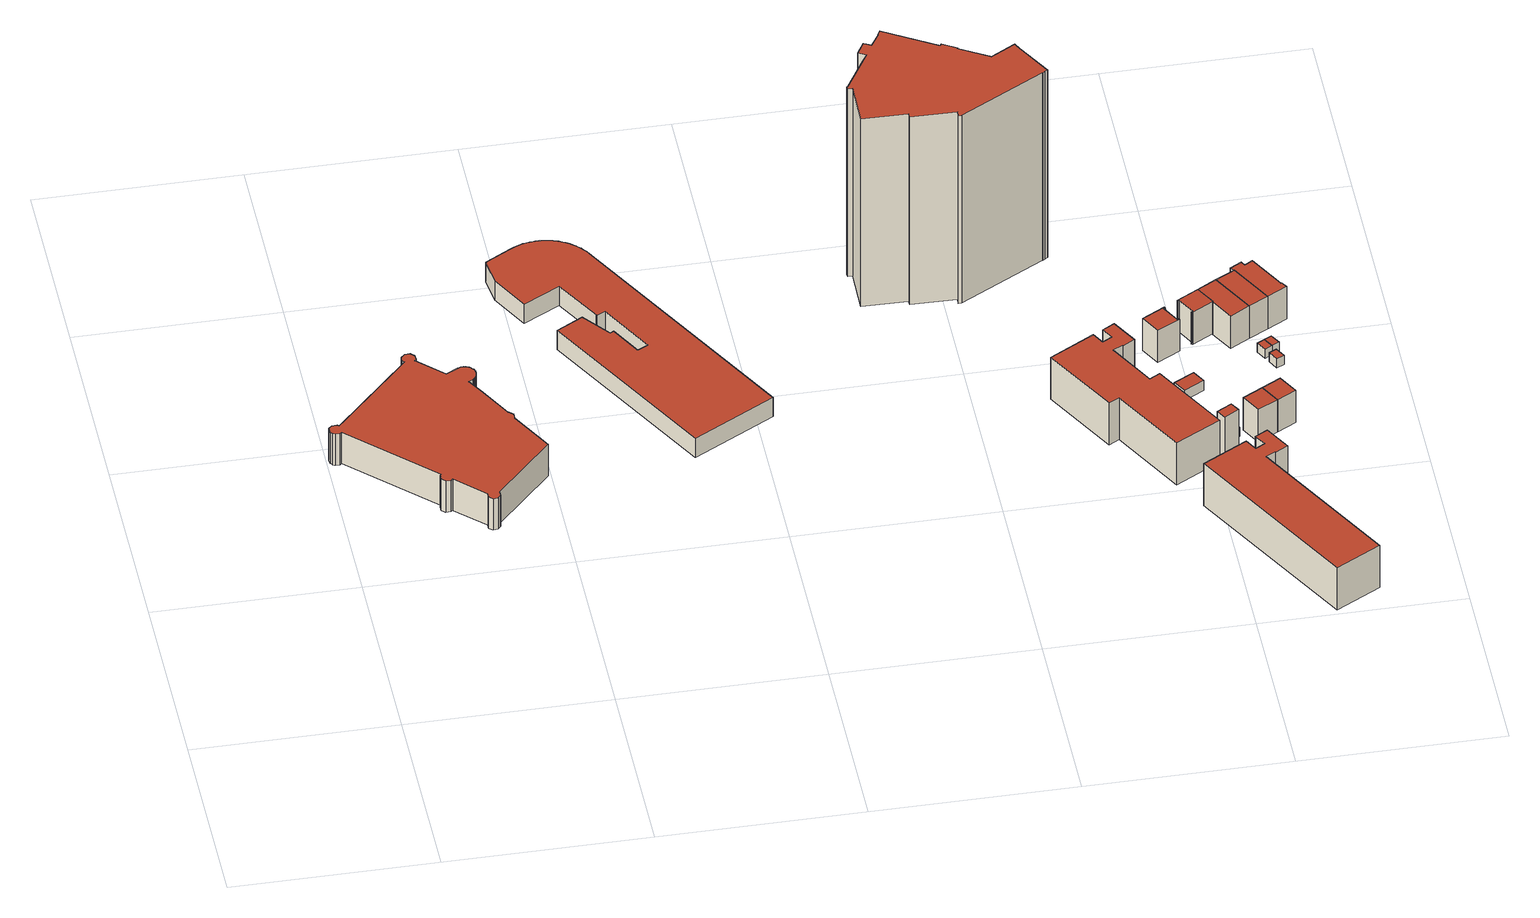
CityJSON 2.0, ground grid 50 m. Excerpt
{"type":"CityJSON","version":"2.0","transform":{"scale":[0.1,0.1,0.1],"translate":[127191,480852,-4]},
"CityObjects":{
"building1":{"type":"Building","attributes":{"b3_dak_type":"slanted","b3_h_dak_50p":6.29,"b3_h_dak_70p":6.37,"b3_h_dak_max":25.16,"b3_h_dak_min":0.44,"b3_h_maaiveld":-3.13,"b3_kas_warenhuis":false,"b3_mutatie_ahn3_ahn4":false,"b3_reconstructie_onvolledig":false,"b3_rmse_lod12":2.26,"b3_rmse_lod13":0.793,"b3_rmse_lod22":0.49,"b3_val3dity_lod12":"[]","b3_val3dity_lod13":"[]","b3_val3dity_lod22":"[]","b3_volume_lod12":12160.7,"b3_volume_lod13":13173.28,"b3_volume_lod22":13102.52,"geconstateerd":false,"oorspronkelijkbouwjaar":1984,"status":"Pand in gebruik"},"children":["building1-1"]},
"building1-1":{"type":"BuildingPart","parents":["building1"],"geometry":[{"type":"Solid","lod":"1.2","boundaries":[[[[0,1,2,3,4,5,6,7,8,9,10,11,12,13,14,15,16,17,18,19,20,21,22,23,24,25,26,27,28,29,30,31,32,33,34,35,36,37,38,39,40,41,42,43,44,45,46,47,48,49,50,51,52,53,54,55,56,57,58,59,60,61,62,63,64,65,66,67,68,69,70]],[[71,1,0,72]],[[73,2,1,71]],[[72,0,70,74]],[[75,59,58,76]],[[77,66,65,78]],[[79,68,67,80]],[[80,67,66,77]],[[74,70,69,81]],[[78,65,64,82]],[[81,69,68,79]],[[82,64,63,83]],[[83,63,62,84]],[[84,62,61,85]],[[76,58,57,86]],[[87,56,55,88]],[[86,57,56,87]],[[88,55,54,89]],[[90,53,52,91]],[[89,54,53,90]],[[91,52,51,92]],[[92,51,50,93]],[[93,50,49,94]],[[95,47,46,96]],[[94,49,48,97]],[[97,48,47,95]],[[98,45,44,99]],[[96,46,45,98]],[[99,44,43,100]],[[100,43,42,101]],[[101,42,41,102]],[[102,41,40,103]],[[104,32,31,105]],[[106,33,32,104]],[[103,40,39,107]],[[108,37,36,109]],[[110,38,37,108]],[[107,39,38,110]],[[109,36,35,111]],[[111,35,34,112]],[[112,34,33,106]],[[105,31,30,113]],[[114,29,28,115]],[[113,30,29,114]],[[115,28,27,116]],[[116,27,26,117]],[[118,25,24,119]],[[119,24,23,120]],[[121,21,20,122]],[[123,22,21,121]],[[122,20,19,124]],[[124,19,18,125]],[[125,18,17,126]],[[126,17,16,127]],[[127,16,15,128]],[[128,15,14,129]],[[130,13,12,131]],[[129,14,13,130]],[[131,12,11,132]],[[133,10,9,134]],[[132,11,10,133]],[[134,9,8,135]],[[135,8,7,136]],[[136,7,6,137]],[[137,6,5,138]],[[85,61,60,139]],[[139,60,59,75]],[[140,3,2,73]],[[141,4,3,140]],[[138,5,4,141]],[[120,23,22,123]],[[117,26,25,118]],[[117,118,119,120,123,121,122,124,125,126,127,128,129,130,131,132,133,134,135,136,137,138,141,140,73,71,72,74,81,79,80,77,78,82,83,84,85,139,75,76,86,87,88,89,90,91,92,93,94,97,95,96,98,99,100,101,102,103,107,110,108,109,111,112,106,104,105,113,114,115,116]]]],"semantics":{"surfaces":[{"type":"GroundSurface"},{"type":"WallSurface","on_footprint_edge":true},{"type":"RoofSurface"}],"values":[[0,1,1,1,1,1,1,1,1,1,1,1,1,1,1,1,1,1,1,1,1,1,1,1,1,1,1,1,1,1,1,1,1,1,1,1,1,1,1,1,1,1,1,1,1,1,1,1,1,1,1,1,1,1,1,1,1,1,1,1,1,1,1,1,1,1,1,1,1,1,1,1,2]]}}]},
"building2":{"type":"Building","attributes":{"b3_dak_type":"multiple horizontal","b3_h_dak_50p":2.39,"b3_h_dak_70p":2.66,"b3_h_dak_max":5.58,"b3_h_dak_min":1.15,"b3_h_maaiveld":-3,"b3_kas_warenhuis":false,"b3_mutatie_ahn3_ahn4":false,"b3_reconstructie_onvolledig":false,"b3_rmse_lod12":1.06,"b3_rmse_lod13":1.06,"b3_rmse_lod22":0.0836,"b3_val3dity_lod12":"[]","b3_val3dity_lod13":"[]","b3_val3dity_lod22":"[]","b3_volume_lod12":9102.28,"b3_volume_lod13":9102.28,"b3_volume_lod22":8818.77,"geconstateerd":false,"oorspronkelijkbouwjaar":2001,"status":"Pand in gebruik"},"children":["building2-1"]},
"building2-1":{"type":"BuildingPart","parents":["building2"],"geometry":[{"type":"Solid","lod":"1.2","boundaries":[[[[142,143,144,145,146,147,148,149,150,151,152,153,154,155,156,157,158,159,160,161,162,163,164,165,166,167,168,169,170,171,172,173,174,175,176,177,178,179,180,181,182,183,184,185,186,187,188]],[[189,156,155,190]],[[191,160,159,192]],[[193,158,157,194]],[[195,163,162,196]],[[197,164,163,195]],[[196,162,161,198]],[[198,161,160,191]],[[194,157,156,189]],[[199,153,152,200]],[[192,159,158,193]],[[201,154,153,199]],[[202,151,150,203]],[[200,152,151,202]],[[190,155,154,201]],[[204,145,144,205]],[[206,149,148,207]],[[208,146,145,204]],[[209,147,146,208]],[[203,150,149,206]],[[207,148,147,209]],[[210,143,142,211]],[[205,144,143,210]],[[211,142,188,212]],[[212,188,187,213]],[[213,187,186,214]],[[214,186,185,215]],[[215,185,184,216]],[[216,184,183,217]],[[217,183,182,218]],[[218,182,181,219]],[[220,180,179,221]],[[222,175,174,223]],[[224,165,164,197]],[[225,168,167,226]],[[227,176,175,222]],[[228,173,172,229]],[[223,174,173,228]],[[230,171,170,231]],[[231,170,169,232]],[[229,172,171,230]],[[219,181,180,220]],[[232,169,168,225]],[[233,166,165,224]],[[226,167,166,233]],[[234,177,176,227]],[[235,178,177,234]],[[221,179,178,235]],[[221,235,234,227,222,223,228,229,230,231,232,225,226,233,224,197,195,196,198,191,192,193,194,189,190,201,199,200,202,203,206,207,209,208,204,205,210,211,212,213,214,215,216,217,218,219,220]]]],"semantics":{"surfaces":[{"type":"GroundSurface"},{"type":"WallSurface","on_footprint_edge":true},{"type":"RoofSurface"}],"values":[[0,1,1,1,1,1,1,1,1,1,1,1,1,1,1,1,1,1,1,1,1,1,1,1,1,1,1,1,1,1,1,1,1,1,1,1,1,1,1,1,1,1,1,1,1,1,1,1,2]]}}]},
"building3":{"type":"Building","attributes":{"b3_dak_type":"multiple horizontal","b3_h_dak_50p":1.71,"b3_h_dak_70p":1.72,"b3_h_dak_max":1.82,"b3_h_dak_min":1.44,"b3_h_maaiveld":-2.56,"b3_kas_warenhuis":false,"b3_mutatie_ahn3_ahn4":false,"b3_reconstructie_onvolledig":false,"b3_rmse_lod12":0.0327,"b3_rmse_lod13":0.0327,"b3_rmse_lod22":0.0303,"b3_val3dity_lod12":"[]","b3_val3dity_lod13":"[]","b3_val3dity_lod22":"[]","b3_volume_lod12":151.28,"b3_volume_lod13":151.28,"b3_volume_lod22":150.84,"geconstateerd":false,"oorspronkelijkbouwjaar":1975,"status":"Pand in gebruik"},"children":["building3-1"]},
"building3-1":{"type":"BuildingPart","parents":["building3"],"geometry":[{"type":"Solid","lod":"1.2","boundaries":[[[[236,237,238,239,240,241]],[[242,236,241,243]],[[244,239,238,245]],[[245,238,237,246]],[[243,241,240,247]],[[247,240,239,244]],[[246,237,236,242]],[[246,242,243,247,244,245]]]],"semantics":{"surfaces":[{"type":"GroundSurface"},{"type":"WallSurface","on_footprint_edge":true},{"type":"RoofSurface"}],"values":[[0,1,1,1,1,1,1,2]]}}]},
"building4":{"type":"Building","attributes":{"b3_dak_type":"multiple horizontal","b3_h_dak_50p":53.99,"b3_h_dak_70p":54.03,"b3_h_dak_max":61.83,"b3_h_dak_min":-2.26,"b3_h_maaiveld":-2.42,"b3_kas_warenhuis":false,"b3_mutatie_ahn3_ahn4":false,"b3_reconstructie_onvolledig":false,"b3_rmse_lod12":6.57,"b3_rmse_lod13":1.8,"b3_rmse_lod22":0.85,"b3_val3dity_lod12":"[]","b3_val3dity_lod13":"[]","b3_val3dity_lod22":"[]","b3_volume_lod12":51802.2,"b3_volume_lod13":51196.94,"b3_volume_lod22":50357.43,"geconstateerd":false,"oorspronkelijkbouwjaar":1975,"status":"Pand in gebruik"},"children":["building4-1"]},
"building4-1":{"type":"BuildingPart","parents":["building4"],"geometry":[{"type":"Solid","lod":"1.2","boundaries":[[[[248,249,250,251,252,253,254,255,256,257,258,259,260,261,262,263,264,265,266,267,268,269,270,271,272,273,274,275,276,277,278]],[[279,265,264,280]],[[281,266,265,279]],[[282,260,259,283]],[[284,254,253,285]],[[286,267,266,281]],[[287,263,262,288]],[[280,264,263,287]],[[288,262,261,289]],[[289,261,260,282]],[[285,253,252,290]],[[291,258,257,292]],[[283,259,258,291]],[[292,257,256,293]],[[293,256,255,294]],[[294,255,254,284]],[[295,249,248,296]],[[297,269,268,298]],[[290,252,251,299]],[[299,251,250,300]],[[300,250,249,295]],[[296,248,278,301]],[[301,278,277,302]],[[302,277,276,303]],[[303,276,275,304]],[[304,275,274,305]],[[305,274,273,306]],[[306,273,272,307]],[[307,272,271,308]],[[308,271,270,309]],[[298,268,267,286]],[[309,270,269,297]],[[309,297,298,286,281,279,280,287,288,289,282,283,291,292,293,294,284,285,290,299,300,295,296,301,302,303,304,305,306,307,308]]]],"semantics":{"surfaces":[{"type":"GroundSurface"},{"type":"WallSurface","on_footprint_edge":true},{"type":"RoofSurface"}],"values":[[0,1,1,1,1,1,1,1,1,1,1,1,1,1,1,1,1,1,1,1,1,1,1,1,1,1,1,1,1,1,1,1,2]]}}]},
"building5":{"type":"Building","attributes":{"b3_dak_type":"multiple horizontal","b3_h_dak_50p":10.05,"b3_h_dak_70p":10.07,"b3_h_dak_max":11.49,"b3_h_dak_min":1.62,"b3_h_maaiveld":-2.48,"b3_kas_warenhuis":false,"b3_mutatie_ahn3_ahn4":false,"b3_reconstructie_onvolledig":false,"b3_rmse_lod12":0.496,"b3_rmse_lod13":0.496,"b3_rmse_lod22":0.477,"b3_val3dity_lod12":"[]","b3_val3dity_lod13":"[]","b3_val3dity_lod22":"[]","b3_volume_lod12":7218.89,"b3_volume_lod13":7218.89,"b3_volume_lod22":7214.46,"geconstateerd":false,"oorspronkelijkbouwjaar":2011,"status":"Pand in gebruik"},"children":["building5-1"]},
"building5-1":{"type":"BuildingPart","parents":["building5"],"geometry":[{"type":"Solid","lod":"1.2","boundaries":[[[[310,311,312,313,314,315,316,317,318,319,320,321,322,323,324,325]],[[326,311,310,327]],[[328,317,316,329]],[[330,318,317,328]],[[331,319,318,330]],[[332,315,314,333]],[[329,316,315,332]],[[333,314,313,334]],[[335,312,311,326]],[[334,313,312,335]],[[327,310,325,336]],[[336,325,324,337]],[[337,324,323,338]],[[338,323,322,339]],[[339,322,321,340]],[[340,321,320,341]],[[341,320,319,331]],[[341,331,330,328,329,332,333,334,335,326,327,336,337,338,339,340]]]],"semantics":{"surfaces":[{"type":"GroundSurface"},{"type":"WallSurface","on_footprint_edge":true},{"type":"RoofSurface"}],"values":[[0,1,1,1,1,1,1,1,1,1,1,1,1,1,1,1,1,2]]}}]},
"building6":{"type":"Building","attributes":{"b3_dak_type":"multiple horizontal","b3_h_dak_50p":10.06,"b3_h_dak_70p":10.09,"b3_h_dak_max":11.47,"b3_h_dak_min":1.59,"b3_h_maaiveld":-2.52,"b3_kas_warenhuis":false,"b3_mutatie_ahn3_ahn4":false,"b3_reconstructie_onvolledig":false,"b3_rmse_lod12":0.403,"b3_rmse_lod13":0.403,"b3_rmse_lod22":0.381,"b3_val3dity_lod12":"[]","b3_val3dity_lod13":"[]","b3_val3dity_lod22":"[]","b3_volume_lod12":8218.51,"b3_volume_lod13":8218.51,"b3_volume_lod22":8212.55,"geconstateerd":false,"oorspronkelijkbouwjaar":2011,"status":"Pand in gebruik"},"children":["building6-1"]},
"building6-1":{"type":"BuildingPart","parents":["building6"],"geometry":[{"type":"Solid","lod":"1.2","boundaries":[[[[342,343,344,345,346,347,348,349,350,351,352,353,354]],[[355,352,351,356]],[[356,351,350,357]],[[357,350,349,358]],[[359,343,342,360]],[[361,353,352,355]],[[358,349,348,362]],[[362,348,347,363]],[[364,346,345,365]],[[363,347,346,364]],[[366,354,353,361]],[[365,345,344,367]],[[367,344,343,359]],[[360,342,354,366]],[[360,366,361,355,356,357,358,362,363,364,365,367,359]]]],"semantics":{"surfaces":[{"type":"GroundSurface"},{"type":"WallSurface","on_footprint_edge":true},{"type":"RoofSurface"}],"values":[[0,1,1,1,1,1,1,1,1,1,1,1,1,1,2]]}}]},
"building7":{"type":"Building","attributes":{"b3_dak_type":"slanted","b3_h_dak_50p":10.11,"b3_h_dak_70p":10.41,"b3_h_dak_max":10.52,"b3_h_dak_min":10.02,"b3_h_maaiveld":-2.46,"b3_kas_warenhuis":false,"b3_mutatie_ahn3_ahn4":false,"b3_reconstructie_onvolledig":false,"b3_rmse_lod12":0.183,"b3_rmse_lod13":0.183,"b3_rmse_lod22":0.188,"b3_val3dity_lod12":"[]","b3_val3dity_lod13":"[]","b3_val3dity_lod22":"[]","b3_volume_lod12":145.97,"b3_volume_lod13":145.97,"b3_volume_lod22":144.7,"geconstateerd":false,"oorspronkelijkbouwjaar":2011,"status":"Pand in gebruik"},"children":["building7-1"]},
"building7-1":{"type":"BuildingPart","parents":["building7"],"geometry":[{"type":"Solid","lod":"1.2","boundaries":[[[[368,369,370,371]],[[372,369,368,373]],[[374,370,369,372]],[[373,368,371,375]],[[375,371,370,374]],[[375,374,372,373]]]],"semantics":{"surfaces":[{"type":"GroundSurface"},{"type":"WallSurface","on_footprint_edge":true},{"type":"RoofSurface"}],"values":[[0,1,1,1,1,2]]}}]},
"building8":{"type":"Building","attributes":{"b3_dak_type":"multiple horizontal","b3_h_dak_50p":0.87,"b3_h_dak_70p":0.9,"b3_h_dak_max":1.17,"b3_h_dak_min":0.81,"b3_h_maaiveld":-2.13,"b3_kas_warenhuis":false,"b3_mutatie_ahn3_ahn4":false,"b3_reconstructie_onvolledig":false,"b3_rmse_lod12":0.108,"b3_rmse_lod13":0.108,"b3_rmse_lod22":0.101,"b3_val3dity_lod12":"[]","b3_val3dity_lod13":"[]","b3_val3dity_lod22":"[]","b3_volume_lod12":63.4,"b3_volume_lod13":63.4,"b3_volume_lod22":64.06,"geconstateerd":false,"oorspronkelijkbouwjaar":2011,"status":"Pand in gebruik"},"children":["building8-1"]},
"building8-1":{"type":"BuildingPart","parents":["building8"],"geometry":[{"type":"Solid","lod":"1.2","boundaries":[[[[376,377,378,379]],[[380,377,376,381]],[[382,378,377,380]],[[381,376,379,383]],[[383,379,378,382]],[[383,382,380,381]]]],"semantics":{"surfaces":[{"type":"GroundSurface"},{"type":"WallSurface","on_footprint_edge":true},{"type":"RoofSurface"}],"values":[[0,1,1,1,1,2]]}}]},
"building9":{"type":"Building","attributes":{"b3_dak_type":"multiple horizontal","b3_h_dak_50p":7.17,"b3_h_dak_70p":7.23,"b3_h_dak_max":7.4,"b3_h_dak_min":6.91,"b3_h_maaiveld":-2.43,"b3_kas_warenhuis":false,"b3_mutatie_ahn3_ahn4":true,"b3_reconstructie_onvolledig":false,"b3_rmse_lod12":0.131,"b3_rmse_lod13":0.131,"b3_rmse_lod22":0.102,"b3_val3dity_lod12":"[]","b3_val3dity_lod13":"[]","b3_val3dity_lod22":"[]","b3_volume_lod12":326.49,"b3_volume_lod13":326.49,"b3_volume_lod22":324.21,"geconstateerd":false,"oorspronkelijkbouwjaar":2018,"status":"Pand in gebruik"},"children":["building9-1"]},
"building9-1":{"type":"BuildingPart","parents":["building9"],"geometry":[{"type":"Solid","lod":"1.2","boundaries":[[[[384,385,386,387,388,389,390,391]],[[392,385,384,393]],[[394,386,385,392]],[[395,390,389,396]],[[397,391,390,395]],[[398,387,386,394]],[[399,388,387,398]],[[393,384,391,397]],[[396,389,388,399]],[[396,399,398,394,392,393,397,395]]]],"semantics":{"surfaces":[{"type":"GroundSurface"},{"type":"WallSurface","on_footprint_edge":true},{"type":"RoofSurface"}],"values":[[0,1,1,1,1,1,1,1,1,2]]}}]},
"building10":{"type":"Building","attributes":{"b3_dak_type":"multiple horizontal","b3_h_dak_50p":0.49,"b3_h_dak_70p":0.54,"b3_h_dak_max":0.67,"b3_h_dak_min":0.25,"b3_h_maaiveld":-2.32,"b3_kas_warenhuis":false,"b3_mutatie_ahn3_ahn4":false,"b3_reconstructie_onvolledig":false,"b3_rmse_lod12":0.104,"b3_rmse_lod13":0.104,"b3_rmse_lod22":0.0272,"b3_val3dity_lod12":"[]","b3_val3dity_lod13":"[]","b3_val3dity_lod22":"[]","b3_volume_lod12":37.22,"b3_volume_lod13":37.22,"b3_volume_lod22":36.51,"geconstateerd":false,"oorspronkelijkbouwjaar":2018,"status":"Pand in gebruik"},"children":["building10-1"]},
"building10-1":{"type":"BuildingPart","parents":["building10"],"geometry":[{"type":"Solid","lod":"1.2","boundaries":[[[[400,401,402,403]],[[404,401,400,405]],[[405,400,403,406]],[[407,402,401,404]],[[406,403,402,407]],[[406,407,404,405]]]],"semantics":{"surfaces":[{"type":"GroundSurface"},{"type":"WallSurface","on_footprint_edge":true},{"type":"RoofSurface"}],"values":[[0,1,1,1,1,2]]}}]},
"building11":{"type":"Building","attributes":{"b3_dak_type":"multiple horizontal","b3_h_dak_50p":7.18,"b3_h_dak_70p":7.26,"b3_h_dak_max":7.37,"b3_h_dak_min":6.94,"b3_h_maaiveld":-2.45,"b3_kas_warenhuis":false,"b3_mutatie_ahn3_ahn4":true,"b3_reconstructie_onvolledig":false,"b3_rmse_lod12":0.148,"b3_rmse_lod13":0.148,"b3_rmse_lod22":0.112,"b3_val3dity_lod12":"[]","b3_val3dity_lod13":"[]","b3_val3dity_lod22":"[]","b3_volume_lod12":304.26,"b3_volume_lod13":304.26,"b3_volume_lod22":301.53,"geconstateerd":false,"oorspronkelijkbouwjaar":2018,"status":"Pand in gebruik"},"children":["building11-1"]},
"building11-1":{"type":"BuildingPart","parents":["building11"],"geometry":[{"type":"Solid","lod":"1.2","boundaries":[[[[408,409,410,411]],[[412,409,408,413]],[[414,410,409,412]],[[413,408,411,415]],[[415,411,410,414]],[[415,414,412,413]]]],"semantics":{"surfaces":[{"type":"GroundSurface"},{"type":"WallSurface","on_footprint_edge":true},{"type":"RoofSurface"}],"values":[[0,1,1,1,1,2]]}}]},
"building12":{"type":"Building","attributes":{"b3_dak_type":"multiple horizontal","b3_h_dak_50p":7.18,"b3_h_dak_70p":7.25,"b3_h_dak_max":7.37,"b3_h_dak_min":6.97,"b3_h_maaiveld":-2.45,"b3_kas_warenhuis":false,"b3_mutatie_ahn3_ahn4":true,"b3_reconstructie_onvolledig":false,"b3_rmse_lod12":0.129,"b3_rmse_lod13":0.129,"b3_rmse_lod22":0.0957,"b3_val3dity_lod12":"[]","b3_val3dity_lod13":"[]","b3_val3dity_lod22":"[]","b3_volume_lod12":314.17,"b3_volume_lod13":314.17,"b3_volume_lod22":312.05,"geconstateerd":false,"oorspronkelijkbouwjaar":2018,"status":"Pand in gebruik"},"children":["building12-1"]},
"building12-1":{"type":"BuildingPart","parents":["building12"],"geometry":[{"type":"Solid","lod":"1.2","boundaries":[[[[416,417,418,419,420,421,422,423]],[[424,417,416,425]],[[425,416,423,426]],[[426,423,422,427]],[[427,422,421,428]],[[428,421,420,429]],[[430,418,417,424]],[[429,420,419,431]],[[431,419,418,430]],[[431,430,424,425,426,427,428,429]]]],"semantics":{"surfaces":[{"type":"GroundSurface"},{"type":"WallSurface","on_footprint_edge":true},{"type":"RoofSurface"}],"values":[[0,1,1,1,1,1,1,1,1,2]]}}]},
"building13":{"type":"Building","attributes":{"b3_dak_type":"multiple horizontal","b3_h_dak_50p":7.11,"b3_h_dak_70p":7.23,"b3_h_dak_max":7.38,"b3_h_dak_min":6.95,"b3_h_maaiveld":-2.49,"b3_kas_warenhuis":false,"b3_mutatie_ahn3_ahn4":true,"b3_reconstructie_onvolledig":false,"b3_rmse_lod12":0.158,"b3_rmse_lod13":0.158,"b3_rmse_lod22":0.115,"b3_val3dity_lod12":"[]","b3_val3dity_lod13":"[]","b3_val3dity_lod22":"[]","b3_volume_lod12":291.55,"b3_volume_lod13":291.55,"b3_volume_lod22":288.6,"geconstateerd":false,"oorspronkelijkbouwjaar":2018,"status":"Pand in gebruik"},"children":["building13-1"]},
"building13-1":{"type":"BuildingPart","parents":["building13"],"geometry":[{"type":"Solid","lod":"1.2","boundaries":[[[[432,410,409,433]],[[414,410,432,434]],[[434,432,433,435]],[[412,409,410,414]],[[435,433,409,412]],[[435,412,414,434]]]],"semantics":{"surfaces":[{"type":"GroundSurface"},{"type":"WallSurface","on_footprint_edge":true},{"type":"RoofSurface"}],"values":[[0,1,1,1,1,2]]}}]},
"building14":{"type":"Building","attributes":{"b3_dak_type":"multiple horizontal","b3_h_dak_50p":7.05,"b3_h_dak_70p":7.19,"b3_h_dak_max":7.41,"b3_h_dak_min":0.95,"b3_h_maaiveld":-2.47,"b3_kas_warenhuis":false,"b3_mutatie_ahn3_ahn4":true,"b3_reconstructie_onvolledig":false,"b3_rmse_lod12":2.15,"b3_rmse_lod13":0.165,"b3_rmse_lod22":0.0987,"b3_val3dity_lod12":"[]","b3_val3dity_lod13":"[]","b3_val3dity_lod22":"[]","b3_volume_lod12":650.96,"b3_volume_lod13":596.57,"b3_volume_lod22":590.04,"geconstateerd":false,"oorspronkelijkbouwjaar":2018,"status":"Pand in gebruik"},"children":["building14-1"]},
"building14-1":{"type":"BuildingPart","parents":["building14"],"geometry":[{"type":"Solid","lod":"1.2","boundaries":[[[[436,437,438,439,440,441]],[[442,437,436,443]],[[424,440,439,430]],[[444,441,440,424]],[[443,436,441,444]],[[430,439,438,445]],[[445,438,437,442]],[[445,442,443,444,424,430]]]],"semantics":{"surfaces":[{"type":"GroundSurface"},{"type":"WallSurface","on_footprint_edge":true},{"type":"RoofSurface"}],"values":[[0,1,1,1,1,1,1,2]]}}]},
"building15":{"type":"Building","attributes":{"b3_dak_type":"multiple horizontal","b3_h_dak_50p":0.61,"b3_h_dak_70p":0.63,"b3_h_dak_max":0.7,"b3_h_dak_min":0.5,"b3_h_maaiveld":-2.1,"b3_kas_warenhuis":false,"b3_mutatie_ahn3_ahn4":true,"b3_reconstructie_onvolledig":false,"b3_rmse_lod12":0.0389,"b3_rmse_lod13":0.0389,"b3_rmse_lod22":0.0326,"b3_val3dity_lod12":"[]","b3_val3dity_lod13":"[]","b3_val3dity_lod22":"[]","b3_volume_lod12":16.11,"b3_volume_lod13":16.11,"b3_volume_lod22":16.04,"geconstateerd":false,"oorspronkelijkbouwjaar":2018,"status":"Pand in gebruik"},"children":["building15-1"]},
"building15-1":{"type":"BuildingPart","parents":["building15"],"geometry":[{"type":"Solid","lod":"1.2","boundaries":[[[[446,447,448,449]],[[450,447,446,451]],[[451,446,449,452]],[[453,448,447,450]],[[452,449,448,453]],[[452,453,450,451]]]],"semantics":{"surfaces":[{"type":"GroundSurface"},{"type":"WallSurface","on_footprint_edge":true},{"type":"RoofSurface"}],"values":[[0,1,1,1,1,2]]}}]},
"building16":{"type":"Building","attributes":{"b3_dak_type":"multiple horizontal","b3_h_dak_50p":0.61,"b3_h_dak_70p":0.64,"b3_h_dak_max":0.73,"b3_h_dak_min":0.54,"b3_h_maaiveld":-2.1,"b3_kas_warenhuis":false,"b3_mutatie_ahn3_ahn4":true,"b3_reconstructie_onvolledig":false,"b3_rmse_lod12":0.0381,"b3_rmse_lod13":0.0381,"b3_rmse_lod22":0.0354,"b3_val3dity_lod12":"[]","b3_val3dity_lod13":"[]","b3_val3dity_lod22":"[]","b3_volume_lod12":16.05,"b3_volume_lod13":16.05,"b3_volume_lod22":16.02,"geconstateerd":false,"oorspronkelijkbouwjaar":2018,"status":"Pand in gebruik"},"children":["building16-1"]},
"building16-1":{"type":"BuildingPart","parents":["building16"],"geometry":[{"type":"Solid","lod":"1.2","boundaries":[[[[454,455,456,457]],[[458,455,454,459]],[[460,456,455,458]],[[459,454,457,461]],[[461,457,456,460]],[[461,460,458,459]]]],"semantics":{"surfaces":[{"type":"GroundSurface"},{"type":"WallSurface","on_footprint_edge":true},{"type":"RoofSurface"}],"values":[[0,1,1,1,1,2]]}}]},
"building17":{"type":"Building","attributes":{"b3_dak_type":"multiple horizontal","b3_h_dak_50p":7.03,"b3_h_dak_70p":7.18,"b3_h_dak_max":7.38,"b3_h_dak_min":1.16,"b3_h_maaiveld":-2.5,"b3_kas_warenhuis":false,"b3_mutatie_ahn3_ahn4":true,"b3_reconstructie_onvolledig":false,"b3_rmse_lod12":2.24,"b3_rmse_lod13":0.163,"b3_rmse_lod22":0.0987,"b3_val3dity_lod12":"[]","b3_val3dity_lod13":"[]","b3_val3dity_lod22":"[]","b3_volume_lod12":639.86,"b3_volume_lod13":574.88,"b3_volume_lod22":568.66,"geconstateerd":false,"oorspronkelijkbouwjaar":2018,"status":"Pand in gebruik"},"children":["building17-1"]},
"building17-1":{"type":"BuildingPart","parents":["building17"],"geometry":[{"type":"Solid","lod":"1.2","boundaries":[[[[462,436,441,463,464]],[[443,436,462,465]],[[444,441,436,443]],[[466,463,441,444]],[[465,462,464,467]],[[467,464,463,466]],[[467,466,444,443,465]]]],"semantics":{"surfaces":[{"type":"GroundSurface"},{"type":"WallSurface","on_footprint_edge":true},{"type":"RoofSurface"}],"values":[[0,1,1,1,1,1,2]]}}]},
"building18":{"type":"Building","attributes":{"b3_dak_type":"multiple horizontal","b3_h_dak_50p":0.62,"b3_h_dak_70p":0.64,"b3_h_dak_max":0.7,"b3_h_dak_min":0.49,"b3_h_maaiveld":-2.1,"b3_kas_warenhuis":false,"b3_mutatie_ahn3_ahn4":true,"b3_reconstructie_onvolledig":false,"b3_rmse_lod12":0.0398,"b3_rmse_lod13":0.0398,"b3_rmse_lod22":0.0345,"b3_val3dity_lod12":"[]","b3_val3dity_lod13":"[]","b3_val3dity_lod22":"[]","b3_volume_lod12":16.11,"b3_volume_lod13":16.11,"b3_volume_lod22":16.06,"geconstateerd":false,"oorspronkelijkbouwjaar":2018,"status":"Pand in gebruik"},"children":["building18-1"]},
"building18-1":{"type":"BuildingPart","parents":["building18"],"geometry":[{"type":"Solid","lod":"1.2","boundaries":[[[[446,449,468,469]],[[451,446,469,470]],[[470,469,468,471]],[[471,468,449,452]],[[452,449,446,451]],[[452,451,470,471]]]],"semantics":{"surfaces":[{"type":"GroundSurface"},{"type":"WallSurface","on_footprint_edge":true},{"type":"RoofSurface"}],"values":[[0,1,1,1,1,2]]}}]},
"building19":{"type":"Building","attributes":{"b3_dak_type":"slanted","b3_h_dak_50p":7.01,"b3_h_dak_70p":7.14,"b3_h_dak_max":7.4,"b3_h_dak_min":0.97,"b3_h_maaiveld":-2.55,"b3_kas_warenhuis":false,"b3_mutatie_ahn3_ahn4":false,"b3_reconstructie_onvolledig":false,"b3_rmse_lod12":2.35,"b3_rmse_lod13":0.161,"b3_rmse_lod22":0.165,"b3_val3dity_lod12":"[]","b3_val3dity_lod13":"[]","b3_val3dity_lod22":"[]","b3_volume_lod12":682.49,"b3_volume_lod13":599.92,"b3_volume_lod22":595.51,"geconstateerd":false,"oorspronkelijkbouwjaar":2018,"status":"Pand in gebruik"},"children":["building19-1"]},
"building19-1":{"type":"BuildingPart","parents":["building19"],"geometry":[{"type":"Solid","lod":"1.2","boundaries":[[[[472,473,474,462,464,463,475,476,477,478]],[[479,477,476,480]],[[481,478,477,479]],[[482,475,463,466]],[[466,463,464,467]],[[480,476,475,482]],[[483,473,472,484]],[[485,474,473,483]],[[467,464,462,465]],[[484,472,478,481]],[[465,462,474,485]],[[465,485,483,484,481,479,480,482,466,467]]]],"semantics":{"surfaces":[{"type":"GroundSurface"},{"type":"WallSurface","on_footprint_edge":true},{"type":"RoofSurface"}],"values":[[0,1,1,1,1,1,1,1,1,1,1,2]]}}]}
},
"vertices":[
[354,1069,9],[375,1033,9],[414,962,9],[423,945,9],[425,945,9],[434,936,9],[435,923,9],[434,922,9],[493,815,9],[352,668,9],[352,656,9],[345,648,9],[333,647,9],[324,655,9],[324,667,9],[254,733,9],[250,729,9],[237,729,9],[228,738,9],[228,751,9],[231,755,9],[33,944,9],[29,940,9],[18,940,9],[12,943,9],[12,944,9],[7,949,9],[6,962,9],[15,971,9],[28,971,9],[32,968,9],[221,1165,9],[217,1169,9],[217,1182,9],[226,1192,9],[239,1192,9],[248,1183,9],[249,1170,9],[245,1166,9],[308,1106,9],[338,1121,9],[340,1122,9],[343,1123,9],[345,1124,9],[347,1124,9],[350,1124,9],[352,1124,9],[355,1123,9],[357,1123,9],[359,1122,9],[362,1121,9],[364,1120,9],[366,1119,9],[368,1117,9],[369,1115,9],[371,1113,9],[373,1111,9],[375,1107,9],[375,1105,9],[376,1103,9],[376,1100,9],[377,1098,9],[376,1095,9],[376,1093,9],[375,1089,9],[374,1086,9],[373,1084,9],[372,1082,9],[370,1079,9],[367,1077,9],[364,1074,9],[375,1033,103],[354,1069,103],[414,962,103],[364,1074,103],[376,1103,103],[375,1105,103],[373,1084,103],[374,1086,103],[370,1079,103],[372,1082,103],[367,1077,103],[375,1089,103],[376,1093,103],[376,1095,103],[377,1098,103],[375,1107,103],[373,1111,103],[371,1113,103],[369,1115,103],[368,1117,103],[366,1119,103],[364,1120,103],[362,1121,103],[359,1122,103],[355,1123,103],[352,1124,103],[357,1123,103],[350,1124,103],[347,1124,103],[345,1124,103],[343,1123,103],[340,1122,103],[338,1121,103],[217,1169,103],[221,1165,103],[217,1182,103],[308,1106,103],[249,1170,103],[248,1183,103],[245,1166,103],[239,1192,103],[226,1192,103],[32,968,103],[28,971,103],[15,971,103],[6,962,103],[7,949,103],[12,944,103],[12,943,103],[18,940,103],[33,944,103],[231,755,103],[29,940,103],[228,751,103],[228,738,103],[237,729,103],[250,729,103],[254,733,103],[324,667,103],[324,655,103],[333,647,103],[345,648,103],[352,656,103],[352,668,103],[493,815,103],[434,922,103],[435,923,103],[434,936,103],[376,1100,103],[423,945,103],[425,945,103],
[568,1573,10],[573,1574,10],[581,1576,10],[590,1577,10],[599,1578,10],[603,1578,10],[612,1578,10],[621,1577,10],[630,1576,10],[634,1575,10],[643,1573,10],[647,1571,10],[656,1568,10],[664,1564,10],[671,1560,10],[679,1555,10],[686,1549,10],[693,1544,10],[696,1540,10],[702,1534,10],[707,1527,10],[713,1520,10],[717,1512,10],[1040,928,10],[838,817,10],[837,818,10],[837,817,10],[595,1255,10],[660,1291,10],[713,1224,10],[722,1229,10],[764,1152,10],[791,1166,10],[716,1302,10],[695,1291,10],[694,1293,10],[693,1293,10],[628,1409,10],[537,1359,10],[485,1454,10],[477,1523,10],[479,1524,10],[478,1525,10],[544,1562,10],[552,1566,10],[556,1568,10],[564,1571,10],[671,1560,67],[664,1564,67],[696,1540,67],[693,1544,67],[686,1549,67],[679,1555,67],[713,1520,67],[707,1527,67],[717,1512,67],[702,1534,67],[647,1571,67],[643,1573,67],[656,1568,67],[634,1575,67],[630,1576,67],[590,1577,67],[581,1576,67],[621,1577,67],[612,1578,67],[599,1578,67],[603,1578,67],[573,1574,67],[568,1573,67],[564,1571,67],[556,1568,67],[552,1566,67],[544,1562,67],[478,1525,67],[479,1524,67],[477,1523,67],[485,1454,67],[537,1359,67],[628,1409,67],[716,1302,67],[791,1166,67],[1040,928,67],[837,817,67],[837,818,67],[695,1291,67],[764,1152,67],[722,1229,67],[713,1224,67],[660,1291,67],[595,1255,67],[838,817,67],[694,1293,67],[693,1293,67],
[1481,1648,14],[1479,1647,14],[1480,1646,14],[1430,1619,14],[1401,1672,14],[1452,1700,14],[1481,1648,57],[1452,1700,57],[1430,1619,57],[1480,1646,57],[1479,1647,57],[1401,1672,57],
[1310,1383,16],[1298,1383,16],[1298,1391,16],[1300,1391,16],[1351,1475,16],[1363,1495,16],[1345,1506,16],[1363,1537,16],[1381,1527,16],[1402,1560,16],[1401,1561,16],[1408,1574,16],[1536,1497,16],[1539,1503,16],[1574,1482,16],[1573,1480,16],[1645,1437,16],[1705,1471,16],[1714,1454,16],[1763,1366,16],[1756,1363,16],[1756,1361,16],[1750,1358,16],[1749,1359,16],[1539,1243,16],[1539,1242,16],[1531,1242,16],[1532,1256,16],[1421,1258,16],[1421,1270,16],[1308,1272,16],[1705,1471,580],[1645,1437,580],[1714,1454,580],[1536,1497,580],[1408,1574,580],[1345,1506,580],[1363,1495,580],[1763,1366,580],[1573,1480,580],[1574,1482,580],[1539,1503,580],[1351,1475,580],[1401,1561,580],[1402,1560,580],[1381,1527,580],[1363,1537,580],[1298,1383,580],[1310,1383,580],[1756,1361,580],[1756,1363,580],[1300,1391,580],[1298,1391,580],[1308,1272,580],[1421,1270,580],[1421,1258,580],[1532,1256,580],[1531,1242,580],[1539,1242,580],[1539,1243,580],[1749,1359,580],[1750,1358,580],
[1909,514,15],[1808,697,15],[1782,682,15],[1679,868,15],[1790,930,15],[1806,900,15],[1830,914,15],[1814,943,15],[1844,960,15],[1880,895,15],[1850,878,15],[1849,880,15],[1825,867,15],[1889,751,15],[1915,766,15],[2021,576,15],[1808,697,141],[1909,514,141],[1814,943,141],[1830,914,141],[1844,960,141],[1880,895,141],[1806,900,141],[1790,930,141],[1679,868,141],[1782,682,141],[2021,576,141],[1915,766,141],[1889,751,141],[1825,867,141],[1849,880,141],[1850,878,141],
[2126,442,15],[2102,429,15],[2302,68,15],[2191,7,15],[1956,430,15],[2067,492,15],[2084,462,15],[2108,476,15],[2091,505,15],[2122,522,15],[2150,472,15],[2158,458,15],[2127,440,15],[2150,472,141],[2122,522,141],[2091,505,141],[2108,476,141],[2102,429,141],[2126,442,141],[2158,458,141],[2084,462,141],[2067,492,141],[1956,430,141],[2191,7,141],[2127,440,141],[2302,68,141],
[2020,606,15],[2057,627,15],[2070,603,15],[2033,582,15],[2057,627,143],[2020,606,143],[2070,603,143],[2033,582,143],
[2012,863,19],[2030,831,19],[1980,803,19],[1962,835,19],[2030,831,49],[2012,863,49],[1980,803,49],[1962,835,49],
[1945,951,16],[1918,1000,16],[1974,1031,16],[1976,1028,16],[1972,1026,16],[1996,983,16],[2000,985,16],[2002,982,16],[1918,1000,112],[1945,951,112],[1974,1031,112],[2000,985,112],[1996,983,112],[2002,982,112],[1976,1028,112],[1972,1026,112],
[2082,655,17],[2063,644,17],[2034,697,17],[2053,707,17],[2063,644,45],[2082,655,45],[2053,707,45],[2034,697,45],
[2095,680,15],[2144,707,15],[2171,658,15],[2121,631,15],[2144,707,112],[2095,680,112],[2171,658,112],[2121,631,112],
[2008,1050,16],[2062,1080,16],[2089,1031,16],[2035,1000,16],[2033,1003,16],[2037,1006,16],[2013,1049,16],[2010,1047,16],[2062,1080,112],[2008,1050,112],[2010,1047,112],[2013,1049,112],[2037,1006,112],[2033,1003,112],[2089,1031,112],[2035,1000,112],
[2218,684,15],[2191,733,15],[2218,684,112],[2191,733,112],
[2168,999,15],[2119,971,15],[2087,1029,15],[2089,1031,15],[2062,1080,15],[2109,1106,15],[2119,971,112],[2168,999,112],[2109,1106,112],[2087,1029,112],
[2208,928,19],[2190,918,19],[2176,943,19],[2194,953,19],[2190,918,46],[2208,928,46],[2194,953,46],[2176,943,46],
[2197,905,19],[2215,914,19],[2229,889,19],[2210,879,19],[2215,914,46],[2197,905,46],[2229,889,46],[2210,879,46],
[2216,1025,15],[2155,1131,15],[2157,1132,15],[2216,1025,112],[2155,1131,112],[2157,1132,112],
[2212,963,19],[2226,938,19],[2226,938,46],[2212,963,46],
[2254,1067,15],[2256,1068,15],[2265,1052,15],[2149,1141,15],[2178,1157,15],[2184,1146,15],[2204,1158,15],[2184,1146,112],[2178,1157,112],[2204,1158,112],[2149,1141,112],[2256,1068,112],[2254,1067,112],[2265,1052,112]
]}
